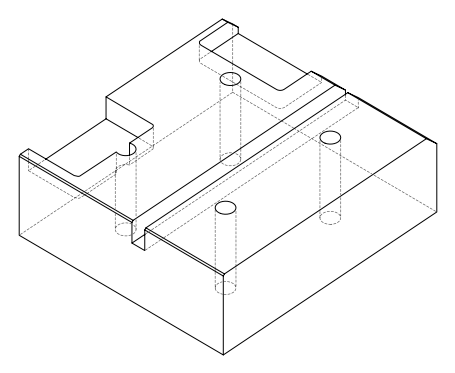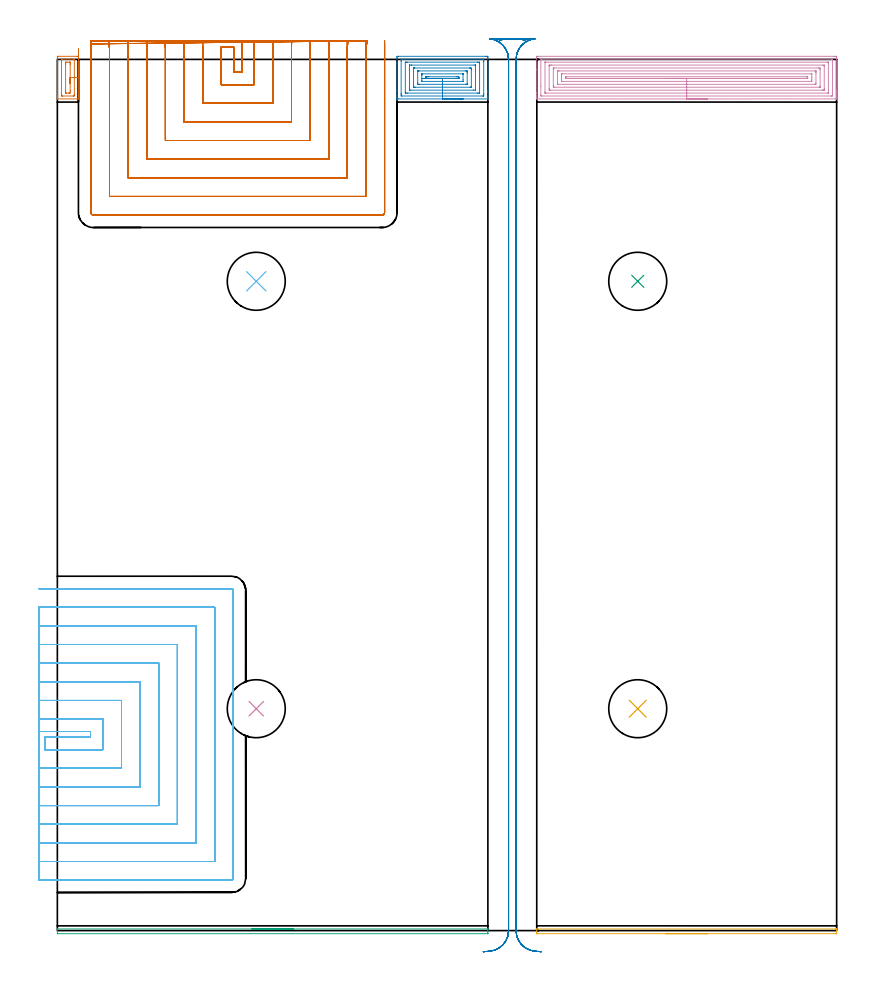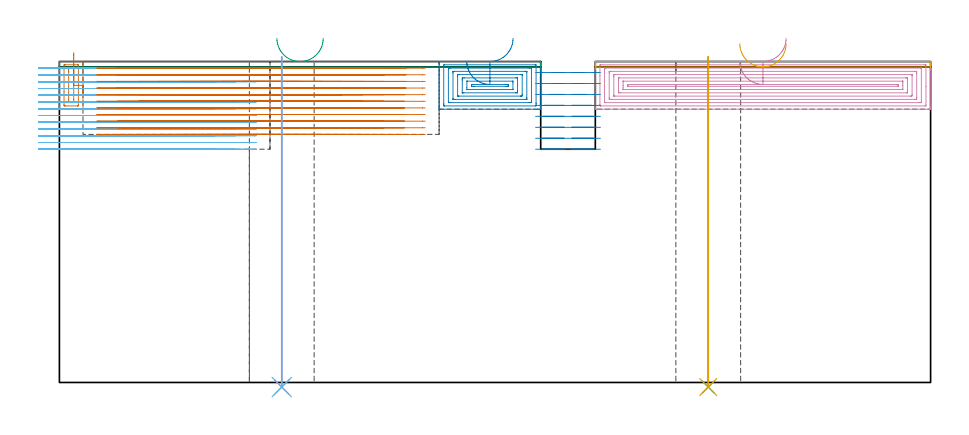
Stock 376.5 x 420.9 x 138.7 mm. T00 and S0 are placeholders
(PLAN: 12 operations, 3 tool changes, 165.6 min)
(1 AREA_MILL | FG_CHAMFER_SURFACE | UGT0205_001 | 0.9 min | 3851 mm3)
(2 AREA_MILL_1 | FG_CHAMFER_SURFACE_1 | UGT0205_001 | 3.06 min | 12688 mm3)
(3 AREA_MILL_2 | FG_CHAMFER_SURFACE_2 | UGT0205_001 | 1.82 min | 554 mm3)
(4 AREA_MILL_3 | FG_CHAMFER_SURFACE_3 | UGT0205_001 | 9.53 min | 32432 mm3)
(5 AREA_MILL_4 | FG_CHAMFER_SURFACE_4 | UGT0205_001 | 1.31 min | 388 mm3)
(6 MILL_OPEN_POCKET | POCKET_OPEN | NXT0201_011 | Follow Part, ap 3, ae 75% | 73.19 min | 526299 mm3)
(7 MILL_SLOT | SLOT_PARTIAL_RECTANGULAR | NXT0201_011 | Follow Part, ap 3, ae 75% | 58.63 min | 389648 mm3)
(8 MILL_RECTANGULAR_SLOT | SLOT_RECTANGULAR | UGT0201_094 | Follow Part, ap 5, ae 75% | 14.9 min | 373072 mm3)
(9 INDEXABLE_INSERT_DRILL_THROUGH_HOLE_FROM_SOLID | STEP1HOLE | NXT0302_027 | 0.57 min | 85347 mm3)
(10 INDEXABLE_INSERT_DRILL_THROUGH_HOLE_FROM_SOLID_1 | STEP1HOLE_1 | NXT0302_027 | 0.57 min | 78939 mm3)
(11 INDEXABLE_INSERT_DRILL_THROUGH_HOLE_FROM_SOLID_2 | STEP1HOLE_2 | NXT0302_027 | 0.57 min | 85325 mm3)
(12 INDEXABLE_INSERT_DRILL_THROUGH_HOLE_FROM_SOLID_3 | STEP1HOLE_3 | NXT0302_027 | 0.57 min | 85333 mm3)
(TOOL UGT0205_001 | Chamfer Mill 20 x 3 x 45 deg. | D20 FL50 Z2)
(TOOL NXT0201_011 | ENDMILL 12mm [2P460-1200-NA 1630] | D12 FL38 Z6)
(TOOL UGT0201_094 | End mill 20 mm | D20 FL38 Z4)
(TOOL NXT0302_027 | Index. Insert Drill 28mm [880-D2800L32-05] | D28 PA176 FL140 Z2)
(OP 1 AREA_MILL)
G17 G21 G94 G90
T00 M6
G54
G17 G0 G90 X10.2 Y426.242 S1061 M3
G43 Z148.7 H0
Z128.398
G94 G1 Y425.599 Z127.809 F250.
Y424.907 Z127.278
Y424.171 Z126.809
Y423.397 Z126.406
Y422.591 Z126.072
Y421.759 Z125.81
Y420.908 Z125.621
Y420.043 Z125.507
Y419.171 Z125.469
Y418.3 Z125.507
Y417.435 Z125.621
Y416.583 Z125.809
Y415.751 Z126.072
Y414.945 Z126.406
Y414.171 Z126.808
Y413.435 Z127.277
Y412.743 Z127.808
Y412.1 Z128.398
Y405. Z135.495
Y403.586 Z136.91
Y403.224 Z137.271
Y402.501 Z137.998
Y402.237 Z138.262
X10.193 Y401.836 Z138.655
X10.19 Y401.803 Z138.688
X10.018 Y401.8 Z138.7
X0.182
X0.01 Y401.803 Z138.688
X0.007 Y401.836 Z138.655
X0. Y402.238 Z138.262
Y402.501 Z137.998
Y403.224 Z137.271
Y404.474 Z136.023
Y405.887 Z134.608
Y421.239 Z119.259
X0.004 Y421.863 Z118.634
X0.008 Y422.392 Z118.106
X0.094 Y422.394 Z118.103
X0.629 Y422.4 Z118.1
X9.571
X9.928 Y422.396 Z118.102
X10.19 Y422.392 Z118.106
X10.2 Y422.126 Z118.371
Y412.1 Z128.398
X8.2 Z128.4
X8.199 Y403.699 Z136.801
X8.19 Y403.224 Z137.276
X7.793 Y403.214 Z137.286
X7.782
X2.428
X2.418
X2.01 Y403.224 Z137.276
X2.001 Y403.638 Z136.862
X2. Y414.866 Z125.634
X2.001 Y420.501 Z119.999
X2.01 Y420.976 Z119.524
X2.407 Y420.986 Z119.514
X2.418
X7.772
X7.782
X8.19 Y420.976 Z119.524
X8.199 Y420.562 Z119.938
X8.2 Y412.1 Z128.4
X6.2
Y405.683 Z134.817
X6.195 Y405. Z135.5
X6.191 Y404.804 Z135.696
X6.172 Y404.635 Z135.865
X5.994 Y404.633 Z135.867
X5.473 Y404.63 Z135.87
X4.206 Y404.629 Z135.871
X4.081 Y404.631 Z135.869
X4.037 Y404.633 Z135.867
X4.018 Y404.635 Z135.865
X4.01 Y404.66 Z135.84
X4.005 Y404.795 Z135.705
X4.002 Y405. Z135.5
X4. Y405.204 Z135.296
Y405.887 Z134.613
Y418.517 Z121.983
X4.005 Y419.2 Z121.3
X4.009 Y419.396 Z121.104
X4.028 Y419.565 Z120.935
X4.206 Y419.567 Z120.933
X4.727 Y419.57 Z120.93
X5.994 Y419.571 Z120.929
X6.119 Y419.569 Z120.931
X6.163 Y419.567 Z120.933
X6.182 Y419.565 Z120.935
X6.19 Y419.54 Z120.96
X6.195 Y419.405 Z121.095
X6.198 Y419.2 Z121.3
X6.2 Y418.996 Z121.504
Y418.313 Z122.187
Y412.1 Z128.4
Y411.511 Z129.043
Y410.98 Z129.735
Y410.511 Z130.471
Y410.108 Z131.245
Y409.774 Z132.051
Y409.512 Z132.883
Y409.323 Z133.735
Y409.209 Z134.599
Y409.171 Z135.471
Y409.209 Z136.343
Y409.323 Z137.208
Y409.512 Z138.059
Y409.774 Z138.891
Y410.108 Z139.697
Y410.511 Z140.471
Y410.98 Z141.207
Y411.511 Z141.899
Y412.1 Z142.542
G0 Z148.7
M5
M2
(OP 2 AREA_MILL_1)
G17 G21 G94 G90
T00 M6
G54
G17 G0 G90 X196.049 Y401.8 S1061 M3
G43 Z148.7 H0
G94 G1 X196.011 Z147.828 F250.
X195.897 Z146.963
X195.709 Z146.111
X195.446 Z145.279
X195.113 Z144.473
X194.71 Z143.699
X194.241 Z142.964
X193.71 Z142.272
X193.121 Z141.628
X192.477 Z141.039
X191.785 Z140.508
X191.05 Z140.039
X190.276 Z139.636
X189.47 Z139.302
X188.638 Z139.04
X187.786 Z138.851
X186.921 Z138.737
X186.05 Z138.699
X164.677 Y401.801
X164.233 Y401.803 Z138.697
X164.195 Y401.802 Z138.695
X164.108 Y401.817 Z138.674
X164.102 Y401.823 Z138.668
X164.1 Y401.828 Z138.663
Y402.12 Z138.378
Y402.695 Z137.804
Y403.225 Z137.271
Y405.264 Z135.233
Y405.887 Z134.607
Y418.979 Z121.518
Y421.863 Z118.634
X164.102 Y422.177 Z118.32
X164.11 Y422.391 Z118.105
X164.325 Y422.399 Z118.099
X164.678 Y422.4 Z118.1
X206.883
X207.422 Y422.399 Z118.101
X207.954 Y422.394 Z118.104
X207.992 Y422.391 Z118.106
X207.997 Y421.863 Z118.634
X208. Y421.287 Z119.21
Y405.887 Z134.607
Y405.264 Z135.233
Y405. Z135.497
Y403.225 Z137.271
Y402.695 Z137.804
Y402.12 Z138.378
Y401.828 Z138.663
X207.991 Y401.803 Z138.688
X207.868 Y401.8 Z138.7
X186.05 Z138.699
Y403.215 Z137.285
X166.459 Y403.216 Z137.284
X166.11 Y403.225 Z137.275
X166.102 Y403.58 Z136.92
X166.1 Y404.112 Z136.388
Y404.47 Z136.03
Y420.088 Z120.412
X166.101 Y420.444 Z120.056
X166.11 Y420.976 Z119.524
X166.449 Y420.985 Z119.515
X166.459 Y420.986 Z119.514
X205.641 Y420.985 Z119.515
X205.99 Y420.976 Z119.524
X205.998 Y420.62 Z119.88
X206. Y420.088 Z120.412
Y419.73 Z120.77
Y404.112 Z136.388
X205.998 Y403.756 Z136.744
X205.99 Y403.225 Z137.275
X205.651 Y403.215 Z137.285
X205.641 Y403.214 Z137.286
X186.05 Y403.215 Z137.285
Y404.629 Z135.871
X169.131 Y404.63 Z135.87
X168.61 Y404.631 Z135.869
X168.24 Y404.634 Z135.866
X168.126 Y404.636 Z135.864
X168.11 Y404.86 Z135.64
X168.103 Y405. Z135.5
X168.1 Y405.139 Z135.361
X168.101 Y419.339 Z121.161
X168.106 Y419.479 Z121.021
X168.11 Y419.565 Z120.935
X168.148 Y419.567 Z120.933
X168.24 Y419.569 Z120.931
X168.758 Y419.571 Z120.929
X169.131
X202.969
X203.489 Y419.57 Z120.93
X203.86 Y419.567 Z120.933
X203.974 Y419.565 Z120.935
X203.99 Y419.34 Z121.16
X203.997 Y419.2 Z121.3
X204. Y419.061 Z121.439
X203.999 Y404.861 Z135.639
X203.994 Y404.721 Z135.779
X203.99 Y404.635 Z135.865
X203.952 Y404.633 Z135.867
X203.86 Y404.631 Z135.869
X203.341 Y404.629 Z135.871
X202.969
X186.05
Y406.043 Z134.457
X170.754 Y406.044 Z134.456
X170.153 Y406.048 Z134.452
X170.12 Y406.05 Z134.45
X170.11 Y406.053 Z134.447
X170.107 Y406.071 Z134.429
X170.103 Y406.16 Z134.34
X170.101 Y406.338 Z134.162
X170.1 Y406.696 Z133.804
X170.101 Y417.83 Z122.67
X170.104 Y418.032 Z122.468
X170.109 Y418.132 Z122.368
X170.111 Y418.151 Z122.349
X170.129 Y418.153 Z122.347
X170.179 Y418.155 Z122.345
X170.912 Y418.157 Z122.343
X171.068
X201.345
X201.947 Y418.153 Z122.347
X201.98 Y418.151 Z122.349
X201.99 Y418.148 Z122.352
X201.993 Y418.129 Z122.371
X201.997 Y418.04 Z122.46
X201.999 Y417.862 Z122.638
X202. Y417.504 Z122.996
X201.999 Y406.37 Z134.13
X201.996 Y406.168 Z134.332
X201.991 Y406.068 Z134.432
X201.989 Y406.049 Z134.451
X201.97 Y406.047 Z134.453
X201.92 Y406.045 Z134.455
X201.188 Y406.043 Z134.457
X201.032
X186.05
Y407.457 Z133.043
X172.897 Y407.458 Z133.042
X172.692 Y407.459 Z133.041
X172.488 Y407.463 Z133.037
X172.11 Y407.472 Z133.028
X172.107 Y407.662 Z132.838
X172.101 Y408.252 Z132.248
X172.1 Y416.538 Z123.962
X172.103 Y416.685 Z123.815
X172.106 Y416.722 Z123.778
X172.109 Y416.734 Z123.766
X172.144 Y416.737 Z123.763
X172.281 Y416.741 Z123.759
X172.487 Y416.743 Z123.757
X172.692
X199.202
X199.407 Y416.741 Z123.759
X199.613 Y416.738 Z123.762
X199.99 Y416.728 Z123.772
X199.993 Y416.538 Z123.962
X199.999 Y415.948 Z124.552
Y407.662 Z132.838
X199.997 Y407.515 Z132.985
X199.994 Y407.478 Z133.022
X199.991 Y407.466 Z133.034
X199.955 Y407.463 Z133.037
X199.819 Y407.459 Z133.041
X199.613 Y407.457 Z133.043
X199.407
X186.05
Y408.872 Z131.628
X175.04 Y408.873 Z131.627
X174.473 Y408.876 Z131.624
X174.143 Y408.879 Z131.621
X174.109 Y408.887 Z131.613
X174.104 Y408.918 Z131.582
X174.101 Y409.437 Z131.063
X174.1 Y409.81 Z130.69
Y415.135 Z125.365
X174.103 Y415.259 Z125.241
X174.107 Y415.304 Z125.196
X174.111 Y415.323 Z125.177
X174.12 Y415.324 Z125.176
X174.19 Y415.326 Z125.174
X174.473 Y415.328 Z125.172
X174.796 Y415.329 Z125.171
X197.059 Y415.328 Z125.172
X197.626 Y415.325 Z125.175
X197.956 Y415.322 Z125.178
X197.99 Y415.314 Z125.186
X197.996 Y415.282 Z125.218
X197.999 Y414.763 Z125.737
X198. Y414.39 Z126.11
Y409.065 Z131.435
X197.997 Y408.941 Z131.559
X197.993 Y408.896 Z131.604
X197.989 Y408.878 Z131.622
X197.98 Y408.876 Z131.624
X197.91 Y408.874 Z131.626
X197.626 Y408.872 Z131.628
X197.304 Y408.871 Z131.629
X186.05 Y408.872 Z131.628
Y410.286 Z130.214
X176.254
X176.216 Y410.287 Z130.213
X176.139 Y410.292 Z130.208
X176.108 Y410.296 Z130.204
X176.105 Y410.304 Z130.196
X176.102 Y410.325 Z130.175
X176.1 Y410.479 Z130.021
Y413.141 Z127.359
X176.108 Y413.875 Z126.625
X176.11 Y413.907 Z126.593
X176.175 Y413.912 Z126.588
X176.215 Y413.914 Z126.586
X195.845
X195.885 Y413.913 Z126.587
X195.963 Y413.908 Z126.592
X195.991 Y413.904 Z126.596
X195.995 Y413.896 Z126.604
X195.998 Y413.875 Z126.625
X196. Y413.721 Z126.779
Y411.059 Z129.441
X195.992 Y410.325 Z130.175
X195.99 Y410.293 Z130.207
X195.924 Y410.288 Z130.212
X195.884 Y410.286 Z130.214
X186.05
Y411.7 Z128.8
X178.926 Y411.701 Z128.799
X178.433 Y411.704 Z128.796
X178.21 Y411.707 Z128.793
X178.11 Y411.721 Z128.779
X178.101 Y412.035 Z128.465
X178.1 Y412.1 Z128.4
Y412.306 Z128.194
X178.101 Y412.409 Z128.091
X178.102 Y412.46 Z128.04
X178.106 Y412.485 Z128.015
X178.109 Y412.492 Z128.008
X178.124 Y412.494 Z128.006
X178.526 Y412.499 Z128.001
X178.926 Y412.5 Z128.
X179.415
X192.772
X193.174 Y412.499 Z128.001
X193.666 Y412.497 Z128.003
X193.89 Y412.493 Z128.007
X193.99 Y412.479 Z128.021
X193.999 Y412.165 Z128.335
X194. Y412.1 Z128.4
Y411.894 Z128.606
X193.999 Y411.791 Z128.709
X193.997 Y411.74 Z128.76
X193.994 Y411.715 Z128.785
X193.991 Y411.708 Z128.792
X193.975 Y411.706 Z128.794
X193.574 Y411.702 Z128.798
X193.174 Y411.7 Z128.8
X192.685
X186.05
X185.178 Z128.838
X184.313 Z128.952
X183.462 Z129.141
X182.63 Z129.403
X181.824 Z129.737
X181.05 Z130.14
X180.314 Z130.608
X179.622 Z131.139
X178.979 Z131.729
X178.389 Z132.372
X177.858 Z133.064
X177.389 Z133.8
X176.987 Z134.574
X176.653 Z135.379
X176.39 Z136.211
X176.202 Z137.063
X176.088 Z137.928
X176.05 Z138.8
G0 Z148.7
M5
M2
(OP 3 AREA_MILL_2)
G17 G21 G94 G90
T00 M6
G54
G17 G0 G90 X94. Y0.8 S1061 M3
G43 Z148.7 H0
G94 G1 X94.038 Z147.828 F250.
X94.152 Z146.963
X94.341 Z146.112
X94.603 Z145.28
X94.937 Z144.474
X95.34 Z143.7
X95.808 Z142.964
X96.34 Z142.272
X96.929 Z141.629
X97.572 Z141.039
X98.264 Z140.508
X99. Z140.04
X99.774 Z139.637
X100.58 Z139.303
X101.412 Z139.041
X102.264 Z138.852
X103.128 Z138.738
X104. Z138.7
X207.854
X207.99 Y0.797 Z138.688
X207.998 Y0.709 Z138.601
X208. Y0.616 Z138.515
Y-0.049 Z137.85
Y-0.651 Z137.248
Y-1.219 Z136.677
X207.999 Y-1.496 Z136.4
X207.997 Y-1.498 Z136.399
X207.854 Y-1.5 Z136.4
X0.146
X0.003 Y-1.498 Z136.399
X0.001 Y-1.496 Z136.4
X0. Y-0.35 Z137.549
Y0.616 Z138.515
X0.002 Y0.709 Z138.601
X0.01 Y0.797 Z138.688
X0.146 Y0.8 Z138.7
X104.
X104.872 Z138.738
X105.736 Z138.852
X106.588 Z139.041
X107.42 Z139.303
X108.226 Z139.637
X109. Z140.04
X109.736 Z140.508
X110.428 Z141.039
X111.071 Z141.629
X111.66 Z142.272
X112.192 Z142.964
X112.66 Z143.7
X113.063 Z144.474
X113.397 Z145.28
X113.659 Z146.112
X113.848 Z146.963
X113.962 Z147.828
X114. Z148.7
M5
M2
(OP 4 AREA_MILL_3)
G17 G21 G94 G90
T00 M6
G54
G17 G0 G90 X314.05 Y401.8 S1061 M3
G43 Z148.7 H0
G94 G1 X314.012 Z147.828 F250.
X313.898 Z146.963
X313.709 Z146.112
X313.447 Z145.28
X313.113 Z144.474
X312.71 Z143.7
X312.242 Z142.964
X311.71 Z142.272
X311.121 Z141.629
X310.478 Z141.04
X309.786 Z140.508
X309.05 Z140.04
X308.276 Z139.637
X307.47 Z139.303
X306.638 Z139.041
X305.787 Z138.852
X304.922 Z138.738
X304.05 Z138.7
X231.759
X231.61 Y401.803 Z138.688
X231.607 Y401.832 Z138.66
X231.6 Y402.184 Z138.315
Y402.59 Z137.91
Y403.224 Z137.271
Y404.429 Z136.068
Y405. Z135.495
Y415.951 Z124.546
Y421.578 Z118.919
X231.603 Y421.863 Z118.634
X231.608 Y422.391 Z118.106
X231.672 Y422.394 Z118.103
X232.206 Y422.4 Z118.1
X375.355
X375.894 Y422.399 Z118.101
X376.428 Y422.394 Z118.103
X376.492 Y422.392 Z118.106
X376.496 Y421.863 Z118.634
X376.5 Y421.261 Z119.236
Y405.602 Z134.893
Y405. Z135.495
Y404.429 Z136.068
Y404.112 Z136.384
Y403.542 Z136.954
Y403.224 Z137.271
Y402.59 Z137.91
Y402.184 Z138.316
X376.493 Y401.832 Z138.66
X376.49 Y401.803 Z138.688
X376.34 Y401.8 Z138.7
X304.05
Y403.214 Z137.286
X233.991
X233.61 Y403.224 Z137.276
X233.601 Y403.612 Z136.888
X233.6 Y407.954 Z132.546
X233.601 Y420.475 Z120.025
X233.61 Y420.976 Z119.524
X233.981 Y420.986 Z119.514
X233.991
X374.109
X374.49 Y420.976 Z119.524
X374.499 Y420.588 Z119.912
X374.5 Y412.599 Z127.901
X374.499 Y403.725 Z136.775
X374.49 Y403.224 Z137.276
X374.119 Y403.214 Z137.286
X374.109
X304.05
Y404.628 Z135.872
X236.148 Y404.629 Z135.871
X235.776 Y404.631 Z135.869
X235.652 Y404.633 Z135.867
X235.616 Y404.635 Z135.865
X235.61 Y404.709 Z135.791
X235.604 Y404.825 Z135.675
X235.601 Y405. Z135.5
X235.6 Y405.174 Z135.326
X235.601 Y419.374 Z121.126
X235.607 Y419.549 Z120.951
X235.611 Y419.566 Z120.934
X235.614 Y419.568 Z120.932
X235.636 Y419.57 Z120.93
X235.682 Y419.571 Z120.929
X235.776
X371.952
X372.324 Y419.569 Z120.931
X372.448 Y419.567 Z120.933
X372.484 Y419.565 Z120.935
X372.49 Y419.491 Z121.009
X372.496 Y419.375 Z121.125
X372.499 Y419.2 Z121.3
X372.5 Y419.026 Z121.474
X372.499 Y404.826 Z135.674
X372.493 Y404.651 Z135.849
X372.489 Y404.634 Z135.866
X372.486 Y404.632 Z135.868
X372.464 Y404.63 Z135.87
X372.418 Y404.629 Z135.871
X372.324
X304.05 Y404.628 Z135.872
Y406.043 Z134.457
X238.296
X237.681 Y406.048 Z134.452
X237.615 Y406.05 Z134.45
X237.609 Y406.138 Z134.362
X237.604 Y406.337 Z134.163
X237.6 Y406.735 Z133.765
Y417.425 Z123.075
X237.605 Y417.849 Z122.651
X237.61 Y418.061 Z122.439
X237.621 Y418.151 Z122.349
X237.721 Y418.153 Z122.347
X238.453 Y418.157 Z122.343
X238.61
X369.804
X370.419 Y418.152 Z122.348
X370.486 Y418.15 Z122.35
X370.491 Y418.062 Z122.438
X370.496 Y417.863 Z122.637
X370.5 Y417.465 Z123.035
Y406.775 Z133.725
X370.495 Y406.351 Z134.149
X370.49 Y406.139 Z134.361
X370.479 Y406.049 Z134.451
X370.379 Y406.047 Z134.453
X369.647 Y406.043 Z134.457
X369.49
X304.05
Y407.457 Z133.043
X240.238 Y407.458 Z133.042
X240.032 Y407.459 Z133.041
X239.628 Y407.464 Z133.036
X239.61 Y407.662 Z132.838
X239.601 Y408.296 Z132.204
X239.6 Y416.284 Z124.216
X239.603 Y416.538 Z123.962
X239.607 Y416.696 Z123.804
X239.609 Y416.73 Z123.77
X239.688 Y416.736 Z123.764
X239.825 Y416.74 Z123.76
X240.032 Y416.743 Z123.757
X367.862 Y416.742 Z123.758
X368.068 Y416.741 Z123.759
X368.472 Y416.736 Z123.764
X368.49 Y416.538 Z123.962
X368.499 Y415.904 Z124.596
X368.5 Y407.916 Z132.584
X368.497 Y407.662 Z132.838
X368.493 Y407.504 Z132.996
X368.491 Y407.47 Z133.03
X368.412 Y407.464 Z133.036
X368.275 Y407.46 Z133.04
X368.068 Y407.457 Z133.043
X304.05
Y408.871 Z131.629
X242.023
X241.698 Y408.873 Z131.627
X241.641 Y408.875 Z131.625
X241.617 Y408.878 Z131.622
X241.61 Y408.887 Z131.613
X241.604 Y408.967 Z131.533
X241.601 Y409.437 Z131.063
X241.6 Y409.858 Z130.642
X241.601 Y414.763 Z125.737
X241.604 Y415.179 Z125.321
X241.61 Y415.317 Z125.183
X241.739 Y415.322 Z125.178
X242.023 Y415.326 Z125.174
X242.347 Y415.328 Z125.172
X366.077 Y415.329 Z125.171
X366.402 Y415.327 Z125.173
X366.459 Y415.325 Z125.175
X366.483 Y415.322 Z125.178
X366.49 Y415.313 Z125.187
X366.496 Y415.233 Z125.267
X366.499 Y414.763 Z125.737
X366.5 Y414.342 Z126.158
X366.499 Y409.437 Z131.063
X366.496 Y409.021 Z131.479
X366.49 Y408.883 Z131.617
X366.361 Y408.878 Z131.622
X366.077 Y408.874 Z131.626
X365.753 Y408.872 Z131.628
X304.05 Y408.871 Z131.629
Y410.285 Z130.215
X243.808 Y410.286 Z130.214
X243.768 Y410.287 Z130.213
X243.69 Y410.292 Z130.208
X243.609 Y410.301 Z130.199
X243.608 Y410.325 Z130.175
X243.602 Y410.53 Z129.97
X243.6 Y412.1 Z128.4
Y413.194 Z127.306
X243.604 Y413.875 Z126.625
X243.606 Y413.9 Z126.6
X243.608 Y413.907 Z126.593
X243.65 Y413.91 Z126.59
X243.728 Y413.914 Z126.586
X243.768
X243.808 Y413.915 Z126.585
X364.292 Y413.914 Z126.586
X364.332 Y413.913 Z126.587
X364.41 Y413.908 Z126.592
X364.491 Y413.899 Z126.601
X364.492 Y413.875 Z126.625
X364.498 Y413.67 Z126.83
X364.5 Y412.1 Z128.4
Y411.006 Z129.494
X364.496 Y410.325 Z130.175
X364.494 Y410.3 Z130.2
X364.492 Y410.293 Z130.207
X364.451 Y410.29 Z130.21
X364.372 Y410.286 Z130.214
X364.332 Y410.285 Z130.215
X364.292
X304.05
Y411.7 Z128.8
X245.995
X245.739 Y411.702 Z128.798
X245.631 Y411.705 Z128.795
X245.616 Y411.706 Z128.794
X245.61 Y411.72 Z128.78
X245.605 Y411.772 Z128.728
X245.602 Y411.879 Z128.621
X245.6 Y412.093 Z128.407
X245.601 Y412.32 Z128.18
X245.603 Y412.43 Z128.07
X245.607 Y412.484 Z128.016
X245.609 Y412.492 Z128.008
X245.628 Y412.495 Z128.005
X245.68 Y412.497 Z128.003
X246.083 Y412.5 Z128.
X362.105
X362.361 Y412.498 Z128.002
X362.469 Y412.495 Z128.005
X362.484 Y412.494 Z128.006
X362.49 Y412.48 Z128.02
X362.495 Y412.428 Z128.072
X362.498 Y412.321 Z128.179
X362.5 Y412.107 Z128.393
X362.499 Y411.88 Z128.62
X362.497 Y411.77 Z128.73
X362.493 Y411.716 Z128.784
X362.491 Y411.708 Z128.792
X362.472 Y411.705 Z128.795
X362.42 Y411.703 Z128.797
X362.017 Y411.7 Z128.8
X304.05
X303.178 Z128.838
X302.314 Z128.952
X301.462 Z129.141
X300.63 Z129.404
X299.824 Z129.737
X299.05 Z130.14
X298.314 Z130.609
X297.622 Z131.14
X296.979 Z131.729
X296.39 Z132.373
X295.859 Z133.065
X295.39 Z133.8
X294.987 Z134.574
X294.653 Z135.38
X294.391 Z136.212
X294.202 Z137.064
X294.088 Z137.929
X294.05 Z138.8
G0 Z148.7
M5
M2
(OP 5 AREA_MILL_4)
G17 G21 G94 G90
T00 M6
G54
G17 G0 G90 X314.05 Y-1.5 S1061 M3
G43 Z148.7 H0
Z146.4
G94 G1 X314.012 Z145.528 F250.
X313.898 Z144.664
X313.709 Z143.812
X313.447 Z142.98
X313.113 Z142.174
X312.71 Z141.4
X312.242 Z140.664
X311.71 Z139.972
X311.121 Z139.329
X310.478 Z138.74
X309.786 Z138.208
X309.05 Z137.74
X308.276 Z137.337
X307.47 Z137.003
X306.638 Z136.741
X305.786 Z136.552
X304.922 Z136.438
X304.05 Z136.4
X232.062
X231.76 Y-1.498 Z136.402
X231.619 Y-1.493 Z136.404
X231.604 Y-1.491 Z136.405
X231.6 Y-1.219 Z136.677
Y-0.661 Z137.235
Y-0.35 Z137.544
Y0.599 Z138.499
X231.603 Y0.702 Z138.594
X231.61 Y0.797 Z138.688
X231.76 Y0.8 Z138.7
X376.34
X376.49 Y0.797 Z138.688
X376.497 Y0.702 Z138.594
X376.5 Y0.599 Z138.498
Y0.271 Z138.171
Y-0.35 Z137.544
X376.496 Y-1.491 Z136.405
X376.481 Y-1.493 Z136.404
X376.34 Y-1.498 Z136.402
X376.196 Y-1.5 Z136.4
X304.05
X303.178 Z136.438
X302.314 Z136.552
X301.462 Z136.741
X300.63 Z137.003
X299.824 Z137.337
X299.05 Z137.74
X298.314 Z138.208
X297.622 Z138.74
X296.979 Z139.329
X296.39 Z139.972
X295.858 Z140.664
X295.39 Z141.4
X294.987 Z142.174
X294.653 Z142.98
X294.391 Z143.812
X294.202 Z144.664
X294.088 Z145.528
X294.05 Z146.4
G0 Z148.7
M5
M2
(OP 6 MILL_OPEN_POCKET)
G17 G21 G94 G90
T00 M6
G54
G17 G0 G90 X-9. Y96.2 S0 M3
G43 Z148.7 H1
Z135.785
G94 G1 X-6. F250.
X16. F500.
Y93.4
X-6.
Y87.4
X22.
Y102.2
X-6.
X-9. F250.
Y78.4
X-6.
X31. F500.
Y111.2
X-6.
X-9. F250.
Y69.4
X-6.
X40. F500.
Y120.2
X-6.
X-9. F250.
Y60.4
X-6.
X49. F500.
Y129.2
X-6.
X-9. F250.
Y51.4
X-6.
X58. F500.
Y138.2
X-6.
X-9. F250.
Y42.4
X-6.
X67. F500.
Y147.2
X-6.
X-9. F250.
Y33.4
X-6.
X76. F500.
Y156.2
X-6.
X-9. F250.
Y24.4
X-6.
X84.2 F500.
G3 X85. Y25.2 R0.8
G1 Y164.4
G3 X84.2 Y165.2 R0.8
G1 X-6.
X-9. F250.
G0 Y96.2 Z132.869
G1 X-6.
X16. F500.
Y93.4
X-6.
Y87.4
X22.
Y102.2
X-6.
X-9. F250.
Y78.4
X-6.
X31. F500.
Y111.2
X-6.
X-9. F250.
Y69.4
X-6.
X40. F500.
Y120.2
X-6.
X-9. F250.
Y60.4
X-6.
X49. F500.
Y129.2
X-6.
X-9. F250.
Y51.4
X-6.
X58. F500.
Y138.2
X-6.
X-9. F250.
Y42.4
X-6.
X67. F500.
Y147.2
X-6.
X-9. F250.
Y33.4
X-6.
X76. F500.
Y156.2
X-6.
X-9. F250.
Y24.4
X-6.
X84.2 F500.
G3 X85. Y25.2 R0.8
G1 Y164.4
G3 X84.2 Y165.2 R0.8
G1 X-6.
X-9. F250.
G0 Y96.2 Z129.954
G1 X-6.
X16. F500.
Y93.4
X-6.
Y87.4
X22.
Y102.2
X-6.
X-9. F250.
Y78.4
X-6.
X31. F500.
Y111.2
X-6.
X-9. F250.
Y69.4
X-6.
X40. F500.
Y120.2
X-6.
X-9. F250.
Y60.4
X-6.
X49. F500.
Y129.2
X-6.
X-9. F250.
Y51.4
X-6.
X58. F500.
Y138.2
X-6.
X-9. F250.
Y42.4
X-6.
X67. F500.
Y147.2
X-6.
X-9. F250.
Y33.4
X-6.
X76. F500.
Y156.2
X-6.
X-9. F250.
Y24.4
X-6.
X84.2 F500.
G3 X85. Y25.2 R0.8
G1 Y164.4
G3 X84.2 Y165.2 R0.8
G1 X-6.
X-9. F250.
G0 Y96.2 Z127.038
G1 X-6.
X16. F500.
Y93.4
X-6.
Y87.4
X22.
Y102.2
X-6.
X-9. F250.
Y78.4
X-6.
X31. F500.
Y111.2
X-6.
X-9. F250.
Y69.4
X-6.
X40. F500.
Y120.2
X-6.
X-9. F250.
Y60.4
X-6.
X49. F500.
Y129.2
X-6.
X-9. F250.
Y51.4
X-6.
X58. F500.
Y138.2
X-6.
X-9. F250.
Y42.4
X-6.
X67. F500.
Y147.2
X-6.
X-9. F250.
Y33.4
X-6.
X76. F500.
Y156.2
X-6.
X-9. F250.
Y24.4
X-6.
X84.2 F500.
G3 X85. Y25.2 R0.8
G1 Y164.4
G3 X84.2 Y165.2 R0.8
G1 X-6.
X-9. F250.
G0 Y96.2 Z124.123
G1 X-6.
X16. F500.
Y93.4
X-6.
Y87.4
X22.
Y102.2
X-6.
X-9. F250.
Y78.4
X-6.
X31. F500.
Y111.2
X-6.
X-9. F250.
Y69.4
X-6.
X40. F500.
Y120.2
X-6.
X-9. F250.
Y60.4
X-6.
X49. F500.
Y129.2
X-6.
X-9. F250.
Y51.4
X-6.
X58. F500.
Y138.2
X-6.
X-9. F250.
Y42.4
X-6.
X67. F500.
Y147.2
X-6.
X-9. F250.
Y33.4
X-6.
X76. F500.
Y156.2
X-6.
X-9. F250.
Y24.4
X-6.
X84.2 F500.
G3 X85. Y25.2 R0.8
G1 Y164.4
G3 X84.2 Y165.2 R0.8
G1 X-6.
X-9. F250.
G0 Y96.2 Z121.208
G1 X-6.
X16. F500.
Y93.4
X-6.
Y87.4
X22.
Y102.2
X-6.
X-9. F250.
Y78.4
X-6.
X31. F500.
Y111.2
X-6.
X-9. F250.
Y69.4
X-6.
X40. F500.
Y120.2
X-6.
X-9. F250.
Y60.4
X-6.
X49. F500.
Y129.2
X-6.
X-9. F250.
Y51.4
X-6.
X58. F500.
Y138.2
X-6.
X-9. F250.
Y42.4
X-6.
X67. F500.
Y147.2
X-6.
X-9. F250.
Y33.4
X-6.
X76. F500.
Y156.2
X-6.
X-9. F250.
Y24.4
X-6.
X84.2 F500.
G3 X85. Y25.2 R0.8
G1 Y164.4
G3 X84.2 Y165.2 R0.8
G1 X-6.
X-9. F250.
G0 Y96.2 Z118.292
G1 X-6.
X16. F500.
Y93.4
X-6.
Y87.4
X22.
Y102.2
X-6.
X-9. F250.
Y78.4
X-6.
X31. F500.
Y111.2
X-6.
X-9. F250.
Y69.4
X-6.
X40. F500.
Y120.2
X-6.
X-9. F250.
Y60.4
X-6.
X49. F500.
Y129.2
X-6.
X-9. F250.
Y51.4
X-6.
X58. F500.
Y138.2
X-6.
X-9. F250.
Y42.4
X-6.
X67. F500.
Y147.2
X-6.
X-9. F250.
Y33.4
X-6.
X76. F500.
Y156.2
X-6.
X-9. F250.
Y24.4
X-6.
X84.2 F500.
G3 X85. Y25.2 R0.8
G1 Y164.4
G3 X84.2 Y165.2 R0.8
G1 X-6.
X-9. F250.
G0 Y96.2 Z115.377
G1 X-6.
X16. F500.
Y93.4
X-6.
Y87.4
X22.
Y102.2
X-6.
X-9. F250.
Y78.4
X-6.
X31. F500.
Y111.2
X-6.
X-9. F250.
Y69.4
X-6.
X40. F500.
Y120.2
X-6.
X-9. F250.
Y60.4
X-6.
X49. F500.
Y129.2
X-6.
X-9. F250.
Y51.4
X-6.
X58. F500.
Y138.2
X-6.
X-9. F250.
Y42.4
X-6.
X67. F500.
Y147.2
X-6.
X-9. F250.
Y33.4
X-6.
X76. F500.
Y156.2
X-6.
X-9. F250.
Y24.4
X-6.
X84.2 F500.
G3 X85. Y25.2 R0.8
G1 Y164.4
G3 X84.2 Y165.2 R0.8
G1 X-6.
X-9. F250.
G0 Y96.2 Z112.462
G1 X-6.
X16. F500.
Y93.4
X-6.
Y87.4
X22.
Y102.2
X-6.
X-9. F250.
Y78.4
X-6.
X31. F500.
Y111.2
X-6.
X-9. F250.
Y69.4
X-6.
X40. F500.
Y120.2
X-6.
X-9. F250.
Y60.4
X-6.
X49. F500.
Y129.2
X-6.
X-9. F250.
Y51.4
X-6.
X58. F500.
Y138.2
X-6.
X-9. F250.
Y42.4
X-6.
X67. F500.
Y147.2
X-6.
X-9. F250.
Y33.4
X-6.
X76. F500.
Y156.2
X-6.
X-9. F250.
Y24.4
X-6.
X84.2 F500.
G3 X85. Y25.2 R0.8
G1 Y164.4
G3 X84.2 Y165.2 R0.8
G1 X-6.
X-9. F250.
G0 Y96.2 Z109.546
G1 X-6.
X16. F500.
Y93.4
X-6.
Y87.4
X22.
Y102.2
X-6.
X-9. F250.
Y78.4
X-6.
X31. F500.
Y111.2
X-6.
X-9. F250.
Y69.4
X-6.
X40. F500.
Y120.2
X-6.
X-9. F250.
Y60.4
X-6.
X49. F500.
Y129.2
X-6.
X-9. F250.
Y51.4
X-6.
X58. F500.
Y138.2
X-6.
X-9. F250.
Y42.4
X-6.
X67. F500.
Y147.2
X-6.
X-9. F250.
Y33.4
X-6.
X76. F500.
Y156.2
X-6.
X-9. F250.
Y24.4
X-6.
X84.2 F500.
G3 X85. Y25.2 R0.8
G1 Y164.4
G3 X84.2 Y165.2 R0.8
G1 X-6.
X-9. F250.
G0 Y96.2 Z106.631
G1 X-6.
X16. F500.
Y93.4
X-6.
Y87.4
X22.
Y102.2
X-6.
X-9. F250.
Y78.4
X-6.
X31. F500.
Y111.2
X-6.
X-9. F250.
Y69.4
X-6.
X40. F500.
Y120.2
X-6.
X-9. F250.
Y60.4
X-6.
X49. F500.
Y129.2
X-6.
X-9. F250.
Y51.4
X-6.
X58. F500.
Y138.2
X-6.
X-9. F250.
Y42.4
X-6.
X67. F500.
Y147.2
X-6.
X-9. F250.
Y33.4
X-6.
X76. F500.
Y156.2
X-6.
X-9. F250.
Y24.4
X-6.
X84.2 F500.
G3 X85. Y25.2 R0.8
G1 Y164.4
G3 X84.2 Y165.2 R0.8
G1 X-6.
X-9. F250.
G0 Y96.2 Z103.715
G1 X-6.
X16. F500.
Y93.4
X-6.
Y87.4
X22.
Y102.2
X-6.
X-9. F250.
Y78.4
X-6.
X31. F500.
Y111.2
X-6.
X-9. F250.
Y69.4
X-6.
X40. F500.
Y120.2
X-6.
X-9. F250.
Y60.4
X-6.
X49. F500.
Y129.2
X-6.
X-9. F250.
Y51.4
X-6.
X58. F500.
Y138.2
X-6.
X-9. F250.
Y42.4
X-6.
X67. F500.
Y147.2
X-6.
X-9. F250.
Y33.4
X-6.
X76. F500.
Y156.2
X-6.
X-9. F250.
Y24.4
X-6.
X84.2 F500.
G3 X85. Y25.2 R0.8
G1 Y164.4
G3 X84.2 Y165.2 R0.8
G1 X-6.
X-9. F250.
G0 Y96.2 Z100.8
G1 X-6.
X16. F500.
Y93.4
X-6.
Y87.4
X22.
Y102.2
X-6.
X-9. F250.
Y78.4
X-6.
X31. F500.
Y111.2
X-6.
X-9. F250.
Y69.4
X-6.
X40. F500.
Y120.2
X-6.
X-9. F250.
Y60.4
X-6.
X49. F500.
Y129.2
X-6.
X-9. F250.
Y51.4
X-6.
X58. F500.
Y138.2
X-6.
X-9. F250.
Y42.4
X-6.
X67. F500.
Y147.2
X-6.
X-9. F250.
Y33.4
X-6.
X76. F500.
Y156.2
X-6.
X-9. F250.
Y24.4
X-6.
X84.2 F500.
G3 X85. Y25.2 R0.8
G1 Y164.4
G3 X84.2 Y165.2 R0.8
G1 X-6.
X-9. F250.
G0 Z148.7
M5
M2
(OP 7 MILL_SLOT)
G17 G21 G94 G90
T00 M6
G54
G17 G0 G90 X89.183 Y429.899 S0 M3
G43 Z148.7 H1
Z135.836
G94 G1 X89.117 Y426.9 F250.
G3 X89.1 Y425.372 R69. F500.
G1 Y414.7
X85.2
Y425.372
G3 X85.183 Y426.9 R69.
G1 X79.181
G2 X79.2 Y425.372 R63.
G1 Y408.7
X95.1
Y425.372
G2 X95.119 Y426.9 R63.
G1 X95.191 Y429.899 F250.
X70.094
X70.178 Y426.9
G2 X70.2 Y425.372 R54. F500.
G1 Y399.7
X104.1
Y425.372
G2 X104.122 Y426.9 R54.
G1 X104.207 Y429.899 F250.
X61.072 Y429.898
X61.174 Y426.9
G2 X61.2 Y425.372 R45. F500.
G1 Y390.7
X113.1
Y425.372
G2 X113.126 Y426.9 R45.
G1 X113.228 Y429.898 F250.
X52.04 Y429.897
X52.168 Y426.9
G2 X52.2 Y425.372 R36. F500.
G1 Y381.7
X122.1
Y425.372
G2 X122.132 Y426.9 R36.
G1 X122.26 Y429.897 F250.
X42.987 Y429.895
X43.157 Y426.9
G2 X43.2 Y425.372 R27. F500.
G1 Y372.7
X131.1
Y425.372
G2 X131.143 Y426.9 R27.
G1 X131.313 Y429.895 F250.
X33.88 Y429.889
X34.135 Y426.9
G2 X34.2 Y425.372 R18. F500.
G1 Y363.7
X140.1
Y425.372
G2 X140.165 Y426.9 R18.
G1 X140.42 Y429.889 F250.
X24.56 Y429.856
X25.069 Y426.9
G2 X25.2 Y425.372 R9. F500.
G1 Y354.7
X149.1
Y425.372
G2 X149.231 Y426.9 R9.
G1 X149.74 Y429.856 F250.
X16.2 Y428.372
Y425.372
Y346.9 F500.
G3 X17.4 Y345.7 R1.2
G1 X156.9
G3 X158.1 Y346.9 R1.2
G1 Y425.372
Y428.372 F250.
G0 X89.183 Y429.899 Z132.973
G1 X89.117 Y426.9
G3 X89.1 Y425.372 R69. F500.
G1 Y414.7
X85.2
Y425.372
G3 X85.183 Y426.9 R69.
G1 X79.181
G2 X79.2 Y425.372 R63.
G1 Y408.7
X95.1
Y425.372
G2 X95.119 Y426.9 R63.
G1 X95.191 Y429.899 F250.
X70.094
X70.178 Y426.9
G2 X70.2 Y425.372 R54. F500.
G1 Y399.7
X104.1
Y425.372
G2 X104.122 Y426.9 R54.
G1 X104.207 Y429.899 F250.
X61.072 Y429.898
X61.174 Y426.9
G2 X61.2 Y425.372 R45. F500.
G1 Y390.7
X113.1
Y425.372
G2 X113.126 Y426.9 R45.
G1 X113.228 Y429.898 F250.
X52.04 Y429.897
X52.168 Y426.9
G2 X52.2 Y425.372 R36. F500.
G1 Y381.7
X122.1
Y425.372
G2 X122.132 Y426.9 R36.
G1 X122.26 Y429.897 F250.
X42.987 Y429.895
X43.157 Y426.9
G2 X43.2 Y425.372 R27. F500.
G1 Y372.7
X131.1
Y425.372
G2 X131.143 Y426.9 R27.
G1 X131.313 Y429.895 F250.
X33.88 Y429.889
X34.135 Y426.9
G2 X34.2 Y425.372 R18. F500.
G1 Y363.7
X140.1
Y425.372
G2 X140.165 Y426.9 R18.
G1 X140.42 Y429.889 F250.
X24.56 Y429.856
X25.069 Y426.9
G2 X25.2 Y425.372 R9. F500.
G1 Y354.7
X149.1
Y425.372
G2 X149.231 Y426.9 R9.
G1 X149.74 Y429.856 F250.
X16.2 Y428.372
Y425.372
Y346.9 F500.
G3 X17.4 Y345.7 R1.2
G1 X156.9
G3 X158.1 Y346.9 R1.2
G1 Y425.372
Y428.372 F250.
G0 X89.183 Y429.899 Z130.109
G1 X89.117 Y426.9
G3 X89.1 Y425.37 R69. F500.
G1 Y414.7
X85.2
Y425.37
G3 X85.183 Y426.9 R69.
G1 X79.181
G2 X79.2 Y425.37 R63.
G1 Y408.7
X95.1
Y425.37
G2 X95.119 Y426.9 R63.
G1 X95.191 Y429.899 F250.
X70.093
X70.178 Y426.9
G2 X70.2 Y425.37 R54. F500.
G1 Y399.7
X104.1
Y425.37
G2 X104.122 Y426.9 R54.
G1 X104.207 Y429.899 F250.
X61.072 Y429.898
X61.174 Y426.9
G2 X61.2 Y425.37 R45. F500.
G1 Y390.7
X113.1
Y425.37
G2 X113.126 Y426.9 R45.
G1 X113.228 Y429.898 F250.
X52.04 Y429.897
X52.167 Y426.9
G2 X52.2 Y425.37 R36. F500.
G1 Y381.7
X122.1
Y425.37
G2 X122.133 Y426.9 R36.
G1 X122.26 Y429.897 F250.
X42.987 Y429.895
X43.157 Y426.9
G2 X43.2 Y425.37 R27. F500.
G1 Y372.7
X131.1
Y425.37
G2 X131.143 Y426.9 R27.
G1 X131.313 Y429.895 F250.
X33.88 Y429.889
X34.135 Y426.9
G2 X34.2 Y425.37 R18. F500.
G1 Y363.7
X140.1
Y425.37
G2 X140.165 Y426.9 R18.
G1 X140.42 Y429.889 F250.
X24.559 Y429.856
X25.069 Y426.9
G2 X25.2 Y425.37 R9. F500.
G1 Y354.7
X149.1
Y425.37
G2 X149.231 Y426.9 R9.
G1 X149.741 Y429.856 F250.
X16.2 Y428.37
Y425.37
Y346.9 F500.
G3 X17.4 Y345.7 R1.2
G1 X156.9
G3 X158.1 Y346.9 R1.2
G1 Y425.37
Y428.37 F250.
G0 X89.182 Y429.899 Z127.245
G1 X89.116 Y426.9
G3 X89.1 Y425.394 R69. F500.
G1 Y414.7
X85.2
Y425.402
G3 X85.184 Y426.9 R69.
G1 X79.182
G2 X79.2 Y425.402 R63.
G1 Y408.7
X95.1
Y425.394
G2 X95.118 Y426.9 R63.
G1 X95.19 Y429.899 F250.
X70.096
X70.179 Y426.9
G2 X70.2 Y425.402 R54. F500.
G1 Y399.7
X104.1
Y425.394
G2 X104.121 Y426.9 R54.
G1 X104.205 Y429.899 F250.
X61.075 Y429.898
X61.175 Y426.9
G2 X61.2 Y425.402 R45. F500.
G1 Y390.7
X113.1
Y425.394
G2 X113.125 Y426.9 R45.
G1 X113.226 Y429.898 F250.
X52.044 Y429.897
X52.169 Y426.9
G2 X52.2 Y425.402 R36. F500.
G1 Y381.7
X122.1
Y425.394
G2 X122.132 Y426.9 R36.
G1 X122.257 Y429.897 F250.
X42.992 Y429.895
X43.158 Y426.9
G2 X43.2 Y425.402 R27. F500.
G1 Y372.7
X131.1
Y425.394
G2 X131.142 Y426.9 R27.
G1 X131.309 Y429.895 F250.
X33.888 Y429.89
X34.138 Y426.9
G2 X34.2 Y425.402 R18. F500.
G1 Y363.7
X140.1
Y425.394
G2 X140.163 Y426.9 R18.
G1 X140.414 Y429.889 F250.
X24.575 Y429.858
X25.074 Y426.9
G2 X25.2 Y425.402 R9. F500.
G1 Y354.7
X149.1
Y425.394
G2 X149.227 Y426.9 R9.
G1 X149.729 Y429.858 F250.
X16.2 Y428.402
Y425.402
Y346.9 F500.
G3 X17.4 Y345.7 R1.2
G1 X156.9
G3 X158.1 Y346.9 R1.2
G1 Y425.394
Y428.394 F250.
G0 X89.111 Y429.9 Z124.382
G1 X89.1 Y426.9
Y426.667 F500.
Y414.7
X85.2
Y426.667
Y426.9
X79.2
Y426.667
Y408.7
X95.1
Y426.667
Y426.9
X95.112 Y429.9 F250.
X70.187
X70.199 Y426.9
X70.2 Y426.667 F500.
Y399.7
X104.1
Y426.667
X104.101 Y426.9
X104.113 Y429.9 F250.
X61.184
X61.199 Y426.9
X61.2 Y426.667 F500.
Y390.7
X113.1
Y426.667
X113.101 Y426.9
X113.116 Y429.9 F250.
X52.18
X52.199 Y426.9
X52.2 Y426.667 F500.
Y381.7
X122.1
Y426.667
X122.101 Y426.9
X122.12 Y429.9 F250.
X43.173
X43.199 Y426.9
G2 X43.2 Y426.667 R27. F500.
G1 Y372.7
X131.1
Y426.667
G2 X131.101 Y426.9 R27.
G1 X131.127 Y429.9 F250.
X34.16
X34.198 Y426.9
G2 X34.2 Y426.667 R18. F500.
G1 Y363.7
X140.1
Y426.667
G2 X140.102 Y426.9 R18.
G1 X140.14 Y429.9 F250.
X25.119 Y429.899
X25.197 Y426.9
G2 X25.2 Y426.667 R9. F500.
G1 Y354.7
X149.1
Y426.667
G2 X149.103 Y426.9 R9.
G1 X149.181 Y429.899 F250.
X16.2 Y429.667
Y426.667
Y346.9 F500.
G3 X17.4 Y345.7 R1.2
G1 X156.9
G3 X158.1 Y346.9 R1.2
G1 Y426.667
Y429.667 F250.
G0 X89.1 Y429.9 Z121.518
G1 Y426.9
Y414.7 F500.
X85.2
Y426.9
X79.2
Y408.7
X95.1
Y426.9
Y429.9 F250.
X70.2
Y426.9
Y399.7 F500.
X104.1
Y426.9
Y429.9 F250.
X61.2
Y426.9
Y390.7 F500.
X113.1
Y426.9
Y429.9 F250.
X52.2
Y426.9
Y381.7 F500.
X122.1
Y426.9
Y429.9 F250.
X43.2
Y426.9
Y372.7 F500.
X131.1
Y426.9
Y429.9 F250.
X34.2
Y426.9
Y363.7 F500.
X140.1
Y426.9
Y429.9 F250.
X25.2
Y426.9
Y354.7 F500.
X149.1
Y426.9
Y429.9 F250.
X16.2
Y426.9
Y346.9 F500.
G3 X17.4 Y345.7 R1.2
G1 X156.9
G3 X158.1 Y346.9 R1.2
G1 Y426.9
Y429.9 F250.
G0 X89.1 Z118.655
G1 Y426.9
Y414.7 F500.
X85.2
Y426.9
X79.2
Y408.7
X95.1
Y426.9
Y429.9 F250.
X70.2
Y426.9
Y399.7 F500.
X104.1
Y426.9
Y429.9 F250.
X61.2
Y426.9
Y390.7 F500.
X113.1
Y426.9
Y429.9 F250.
X52.2
Y426.9
Y381.7 F500.
X122.1
Y426.9
Y429.9 F250.
X43.2
Y426.9
Y372.7 F500.
X131.1
Y426.9
Y429.9 F250.
X34.2
Y426.9
Y363.7 F500.
X140.1
Y426.9
Y429.9 F250.
X25.2
Y426.9
Y354.7 F500.
X149.1
Y426.9
Y429.9 F250.
X16.2
Y426.9
Y346.9 F500.
G3 X17.4 Y345.7 R1.2
G1 X156.9
G3 X158.1 Y346.9 R1.2
G1 Y426.9
Y429.9 F250.
G0 X89.1 Z115.791
G1 Y426.9
Y414.7 F500.
X85.2
Y426.9
X79.2
Y408.7
X95.1
Y426.9
Y429.9 F250.
X70.2
Y426.9
Y399.7 F500.
X104.1
Y426.9
Y429.9 F250.
X61.2
Y426.9
Y390.7 F500.
X113.1
Y426.9
Y429.9 F250.
X52.2
Y426.9
Y381.7 F500.
X122.1
Y426.9
Y429.9 F250.
X43.2
Y426.9
Y372.7 F500.
X131.1
Y426.9
Y429.9 F250.
X34.2
Y426.9
Y363.7 F500.
X140.1
Y426.9
Y429.9 F250.
X25.2
Y426.9
Y354.7 F500.
X149.1
Y426.9
Y429.9 F250.
X16.2
Y426.9
Y346.9 F500.
G3 X17.4 Y345.7 R1.2
G1 X156.9
G3 X158.1 Y346.9 R1.2
G1 Y426.9
Y429.9 F250.
G0 X89.1 Z112.927
G1 Y426.9
Y414.7 F500.
X85.2
Y426.9
X79.2
Y408.7
X95.1
Y426.9
Y429.9 F250.
X70.2
Y426.9
Y399.7 F500.
X104.1
Y426.9
Y429.9 F250.
X61.2
Y426.9
Y390.7 F500.
X113.1
Y426.9
Y429.9 F250.
X52.2
Y426.9
Y381.7 F500.
X122.1
Y426.9
Y429.9 F250.
X43.2
Y426.9
Y372.7 F500.
X131.1
Y426.9
Y429.9 F250.
X34.2
Y426.9
Y363.7 F500.
X140.1
Y426.9
Y429.9 F250.
X25.2
Y426.9
Y354.7 F500.
X149.1
Y426.9
Y429.9 F250.
X16.2
Y426.9
Y346.9 F500.
G3 X17.4 Y345.7 R1.2
G1 X156.9
G3 X158.1 Y346.9 R1.2
G1 Y426.9
Y429.9 F250.
G0 X89.1 Z110.064
G1 Y426.9
Y414.7 F500.
X85.2
Y426.9
X79.2
Y408.7
X95.1
Y426.9
Y429.9 F250.
X70.2
Y426.9
Y399.7 F500.
X104.1
Y426.9
Y429.9 F250.
X61.2
Y426.9
Y390.7 F500.
X113.1
Y426.9
Y429.9 F250.
X52.2
Y426.9
Y381.7 F500.
X122.1
Y426.9
Y429.9 F250.
X43.2
Y426.9
Y372.7 F500.
X131.1
Y426.9
Y429.9 F250.
X34.2
Y426.9
Y363.7 F500.
X140.1
Y426.9
Y429.9 F250.
X25.2
Y426.9
Y354.7 F500.
X149.1
Y426.9
Y429.9 F250.
X16.2
Y426.9
Y346.9 F500.
G3 X17.4 Y345.7 R1.2
G1 X156.9
G3 X158.1 Y346.9 R1.2
G1 Y426.9
Y429.9 F250.
G0 X89.1 Z107.2
G1 Y426.9
Y414.7 F500.
X85.2
Y426.9
X79.2
Y408.7
X95.1
Y426.9
Y429.9 F250.
X70.2
Y426.9
Y399.7 F500.
X104.1
Y426.9
Y429.9 F250.
X61.2
Y426.9
Y390.7 F500.
X113.1
Y426.9
Y429.9 F250.
X52.2
Y426.9
Y381.7 F500.
X122.1
Y426.9
Y429.9 F250.
X43.2
Y426.9
Y372.7 F500.
X131.1
Y426.9
Y429.9 F250.
X34.2
Y426.9
Y363.7 F500.
X140.1
Y426.9
Y429.9 F250.
X25.2
Y426.9
Y354.7 F500.
X149.1
Y426.9
Y429.9 F250.
X16.2
Y426.9
Y346.9 F500.
G3 X17.4 Y345.7 R1.2
G1 X156.9
G3 X158.1 Y346.9 R1.2
G1 Y426.9
Y429.9 F250.
G0 Z148.7
M5
M2
(OP 8 MILL_RECTANGULAR_SLOT)
G17 G21 G94 G90
T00 M6
G54
G17 G0 G90 X233.817 Y-10.202 S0 M3
G43 Z148.7 H0
Z133.962
G94 G1 X230.826 Y-9.97 F250.
G2 X221.6 Y0. R10. F500.
G1 Y420.9
G2 X226.6 Y429.56 R10.
G3 X221.599 Y430.9 R10.
G1 X218.001
G3 X213. Y429.56 R10.
G2 X218. Y420.9 R10.
G1 Y0.
G2 X208.774 Y-9.97 R10.
G1 X205.783 Y-10.202 F250.
G0 X233.817 Z129.225
G1 X230.826 Y-9.97
G2 X221.6 Y0. R10. F500.
G1 Y420.9
G2 X226.6 Y429.56 R10.
G3 X221.594 Y430.9 R10.
G1 X218.001
G3 X213. Y429.56 R10.
G2 X218. Y420.9 R10.
G1 Y0.
G2 X208.774 Y-9.97 R10.
G1 X205.783 Y-10.202 F250.
G0 X233.817 Z124.487
G1 X230.826 Y-9.97
G2 X221.6 Y0. R10. F500.
G1 Y420.9
G2 X227.716 Y430.115 R10.
G3 X223.833 Y430.9 R10.
G1 X215.748
G3 X211.874 Y430.119 R10.
G2 X218. Y420.9 R10.
G1 Y0.
G2 X208.774 Y-9.97 R10.
G1 X205.783 Y-10.202 F250.
G0 X233.817 Z119.75
G1 X230.826 Y-9.97
G2 X221.6 Y0. R10. F500.
G1 Y420.9
G2 X230.099 Y430.787 R10.
G1 X230.102 Y430.816
G3 X228.812 Y430.9 R10.
G1 X210.815
G3 X209.51 Y430.815 R10.
G1 X209.514 Y430.785
G2 X218. Y420.9 R10.
G1 Y0.
G2 X208.774 Y-9.97 R10.
G1 X205.783 Y-10.202 F250.
G0 X233.817 Z115.012
G1 X230.826 Y-9.97
G2 X221.6 Y0. R10. F500.
G1 Y420.9
G2 X230.826 Y430.87 R10.
G1 Y430.9
X208.774
Y430.87
G2 X218. Y420.9 R10.
G1 Y0.
G2 X208.774 Y-9.97 R10.
G1 X205.783 Y-10.202 F250.
G0 X233.817 Z110.275
G1 X230.826 Y-9.97
G2 X221.6 Y0. R10. F500.
G1 Y420.9
G2 X230.826 Y430.87 R10.
G1 Y430.9
X208.774
Y430.87
G2 X218. Y420.9 R10.
G1 Y0.
G2 X208.774 Y-9.97 R10.
G1 X205.783 Y-10.202 F250.
G0 X233.817 Z105.537
G1 X230.826 Y-9.97
G2 X221.6 Y0. R10. F500.
G1 Y420.9
G2 X230.826 Y430.87 R10.
G1 Y430.9
X208.774
Y430.87
G2 X218. Y420.9 R10.
G1 Y0.
G2 X208.774 Y-9.97 R10.
G1 X205.783 Y-10.202 F250.
G0 X233.817 Z100.8
G1 X230.826 Y-9.97
G2 X221.6 Y0. R10. F500.
G1 Y420.9
G2 X230.826 Y430.87 R10.
G1 Y430.9
X208.774
Y430.87
G2 X218. Y420.9 R10.
G1 Y0.
G2 X208.774 Y-9.97 R10.
G1 X205.783 Y-10.202 F250.
G0 Z148.7
M5
M2
(OP 9 INDEXABLE_INSERT_DRILL_THROUGH_HOLE_FROM_SOLID)
G17 G21 G94 G90
T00 M6
G54
G17 G0 G90 X280.4 Y313.7 S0 M3
G43 Z148.7 H1
G94 G81 G98 Z-1.989 F250. R140.7
G80
M5
M2
(OP 10 INDEXABLE_INSERT_DRILL_THROUGH_HOLE_FROM_SOLID_1)
G17 G21 G94 G90
T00 M6
G54
G17 G0 G90 X96.1 Y107.2 S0 M3
G43 Z148.7 H1
G94 G81 G98 Z-1.989 F250. R140.7
G80
M5
M2
(OP 11 INDEXABLE_INSERT_DRILL_THROUGH_HOLE_FROM_SOLID_2)
G17 G21 G94 G90
T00 M6
G54
G17 G0 G90 X280.4 Y107.2 S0 M3
G43 Z148.7 H1
G94 G81 G98 Z-1.989 F250. R140.7
G80
M5
M2
(OP 12 INDEXABLE_INSERT_DRILL_THROUGH_HOLE_FROM_SOLID_3)
G17 G21 G94 G90
T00 M6
G54
G17 G0 G90 X96.1 Y313.7 S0 M3
G43 Z148.7 H1
G94 G81 G98 Z-1.989 F250. R140.7
G80
M5
M2
